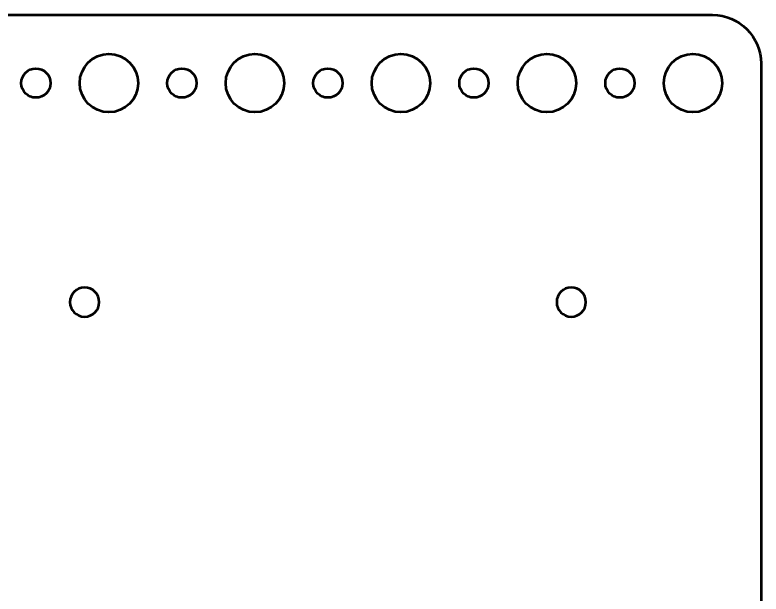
# Model space of a CAD drawing. Header units: centimetres. Extents: x -6.7 to 6.7, y -12.1 to 12.1.
# Drawn here: x -0.97 to 6.7, y -6.1 to -0.15 of the extents above; entities that cross this region are included whole.
import ezdxf

# ---------------------------------------------------------------- set-up
doc = ezdxf.new("R2010")
doc.units = ezdxf.units.CM
doc.header["$MEASUREMENT"] = 0
doc.layers.add('Layer 1', color=7, linetype='Continuous')

msp = doc.modelspace()

# ---------------------------------------------------------------- linework, layer by layer
at = {"layer": 'Layer 1', "lineweight": 53}
for points, knots in [([(6.2, -0.15), (6.2, -0.15), (-6.2, -0.15), (-6.2, -0.15), (-6.2, -0.15), (-6.47614, -0.15), (-6.7, -0.37386), (-6.7, -0.65), (-6.7, -0.65), (-6.7, -0.65), (-6.7, -11.55), (-6.7, -11.55), (-6.7, -11.55), (-6.7, -11.82614), (-6.47614, -12.05), (-6.2, -12.05), (-6.2, -12.05), (-6.2, -12.05), (6.2, -12.05), (6.2, -12.05), (6.2, -12.05), (6.47614, -12.05), (6.7, -11.82614), (6.7, -11.55), (6.7, -11.55), (6.7, -11.55), (6.7, -0.65), (6.7, -0.65), (6.7, -0.65), (6.7, -0.37386), (6.47614, -0.15), (6.2, -0.15)], [0, 0, 0, 0, 0.1111111, 0.1111111, 0.1111111, 0.1111111, 0.2222222, 0.2222222, 0.2222222, 0.2222222, 0.3333333, 0.3333333, 0.3333333, 0.3333333, 0.4444444, 0.4444444, 0.4444444, 0.4444444, 0.5555556, 0.5555556, 0.5555556, 0.5555556, 0.6666667, 0.6666667, 0.6666667, 0.6666667, 0.7777778, 0.7777778, 0.7777778, 0.7777778, 1, 1, 1, 1]), ([(-0.3, -0.85), (-0.3, -1.01569), (-0.16569, -1.15), (0, -1.15), (0, -1.15), (0.16569, -1.15), (0.3, -1.01569), (0.3, -0.85), (0.3, -0.85), (0.3, -0.68431), (0.16569, -0.55), (0, -0.55), (0, -0.55), (-0.16569, -0.55), (-0.3, -0.68431), (-0.3, -0.85)], [0, 0, 0, 0, 0.2, 0.2, 0.2, 0.2, 0.4, 0.4, 0.4, 0.4, 0.6, 0.6, 0.6, 0.6, 1, 1, 1, 1]), ([(1.2, -0.85), (1.2, -1.01569), (1.33431, -1.15), (1.5, -1.15), (1.5, -1.15), (1.66569, -1.15), (1.8, -1.01569), (1.8, -0.85), (1.8, -0.85), (1.8, -0.68431), (1.66569, -0.55), (1.5, -0.55), (1.5, -0.55), (1.33431, -0.55), (1.2, -0.68431), (1.2, -0.85)], [0, 0, 0, 0, 0.2, 0.2, 0.2, 0.2, 0.4, 0.4, 0.4, 0.4, 0.6, 0.6, 0.6, 0.6, 1, 1, 1, 1]), ([(2.7, -0.85), (2.7, -1.01569), (2.83431, -1.15), (3, -1.15), (3, -1.15), (3.16569, -1.15), (3.3, -1.01569), (3.3, -0.85), (3.3, -0.85), (3.3, -0.68431), (3.16569, -0.55), (3, -0.55), (3, -0.55), (2.83431, -0.55), (2.7, -0.68431), (2.7, -0.85)], [0, 0, 0, 0, 0.2, 0.2, 0.2, 0.2, 0.4, 0.4, 0.4, 0.4, 0.6, 0.6, 0.6, 0.6, 1, 1, 1, 1]), ([(4.2, -0.85), (4.2, -1.01569), (4.33431, -1.15), (4.5, -1.15), (4.5, -1.15), (4.66569, -1.15), (4.8, -1.01569), (4.8, -0.85), (4.8, -0.85), (4.8, -0.68431), (4.66569, -0.55), (4.5, -0.55), (4.5, -0.55), (4.33431, -0.55), (4.2, -0.68431), (4.2, -0.85)], [0, 0, 0, 0, 0.2, 0.2, 0.2, 0.2, 0.4, 0.4, 0.4, 0.4, 0.6, 0.6, 0.6, 0.6, 1, 1, 1, 1]), ([(5.7, -0.85), (5.7, -1.01569), (5.83431, -1.15), (6, -1.15), (6, -1.15), (6.16569, -1.15), (6.3, -1.01569), (6.3, -0.85), (6.3, -0.85), (6.3, -0.68431), (6.16569, -0.55), (6, -0.55), (6, -0.55), (5.83431, -0.55), (5.7, -0.68431), (5.7, -0.85)], [0, 0, 0, 0, 0.2, 0.2, 0.2, 0.2, 0.4, 0.4, 0.4, 0.4, 0.6, 0.6, 0.6, 0.6, 1, 1, 1, 1]), ([(-0.9, -0.85), (-0.9, -0.93284), (-0.83284, -1), (-0.75, -1), (-0.75, -1), (-0.66716, -1), (-0.6, -0.93284), (-0.6, -0.85), (-0.6, -0.85), (-0.6, -0.76716), (-0.66716, -0.7), (-0.75, -0.7), (-0.75, -0.7), (-0.83284, -0.7), (-0.9, -0.76716), (-0.9, -0.85)], [0, 0, 0, 0, 0.2, 0.2, 0.2, 0.2, 0.4, 0.4, 0.4, 0.4, 0.6, 0.6, 0.6, 0.6, 1, 1, 1, 1]), ([(0.6, -0.85), (0.6, -0.93284), (0.66716, -1), (0.75, -1), (0.75, -1), (0.83284, -1), (0.9, -0.93284), (0.9, -0.85), (0.9, -0.85), (0.9, -0.76716), (0.83284, -0.7), (0.75, -0.7), (0.75, -0.7), (0.66716, -0.7), (0.6, -0.76716), (0.6, -0.85)], [0, 0, 0, 0, 0.2, 0.2, 0.2, 0.2, 0.4, 0.4, 0.4, 0.4, 0.6, 0.6, 0.6, 0.6, 1, 1, 1, 1]), ([(2.1, -0.85), (2.1, -0.93284), (2.16716, -1), (2.25, -1), (2.25, -1), (2.33284, -1), (2.4, -0.93284), (2.4, -0.85), (2.4, -0.85), (2.4, -0.76716), (2.33284, -0.7), (2.25, -0.7), (2.25, -0.7), (2.16716, -0.7), (2.1, -0.76716), (2.1, -0.85)], [0, 0, 0, 0, 0.2, 0.2, 0.2, 0.2, 0.4, 0.4, 0.4, 0.4, 0.6, 0.6, 0.6, 0.6, 1, 1, 1, 1]), ([(3.6, -0.85), (3.6, -0.93284), (3.66716, -1), (3.75, -1), (3.75, -1), (3.83284, -1), (3.9, -0.93284), (3.9, -0.85), (3.9, -0.85), (3.9, -0.76716), (3.83284, -0.7), (3.75, -0.7), (3.75, -0.7), (3.66716, -0.7), (3.6, -0.76716), (3.6, -0.85)], [0, 0, 0, 0, 0.2, 0.2, 0.2, 0.2, 0.4, 0.4, 0.4, 0.4, 0.6, 0.6, 0.6, 0.6, 1, 1, 1, 1]), ([(5.1, -0.85), (5.1, -0.93284), (5.16716, -1), (5.25, -1), (5.25, -1), (5.33284, -1), (5.4, -0.93284), (5.4, -0.85), (5.4, -0.85), (5.4, -0.76716), (5.33284, -0.7), (5.25, -0.7), (5.25, -0.7), (5.16716, -0.7), (5.1, -0.76716), (5.1, -0.85)], [0, 0, 0, 0, 0.2, 0.2, 0.2, 0.2, 0.4, 0.4, 0.4, 0.4, 0.6, 0.6, 0.6, 0.6, 1, 1, 1, 1]), ([(-0.25, -3.25), (-0.33284, -3.25), (-0.4, -3.18284), (-0.4, -3.1), (-0.4, -3.1), (-0.4, -3.01716), (-0.33284, -2.95), (-0.25, -2.95), (-0.25, -2.95), (-0.16716, -2.95), (-0.1, -3.01716), (-0.1, -3.1), (-0.1, -3.1), (-0.1, -3.18284), (-0.16716, -3.25), (-0.25, -3.25)], [0, 0, 0, 0, 0.2, 0.2, 0.2, 0.2, 0.4, 0.4, 0.4, 0.4, 0.6, 0.6, 0.6, 0.6, 1, 1, 1, 1]), ([(4.75, -3.25), (4.66716, -3.25), (4.6, -3.18284), (4.6, -3.1), (4.6, -3.1), (4.6, -3.01716), (4.66716, -2.95), (4.75, -2.95), (4.75, -2.95), (4.83284, -2.95), (4.9, -3.01716), (4.9, -3.1), (4.9, -3.1), (4.9, -3.18284), (4.83284, -3.25), (4.75, -3.25)], [0, 0, 0, 0, 0.2, 0.2, 0.2, 0.2, 0.4, 0.4, 0.4, 0.4, 0.6, 0.6, 0.6, 0.6, 1, 1, 1, 1])]:
    msp.add_open_spline(points, degree=3, knots=knots, dxfattribs=at)

doc.saveas('drawing.dxf')
